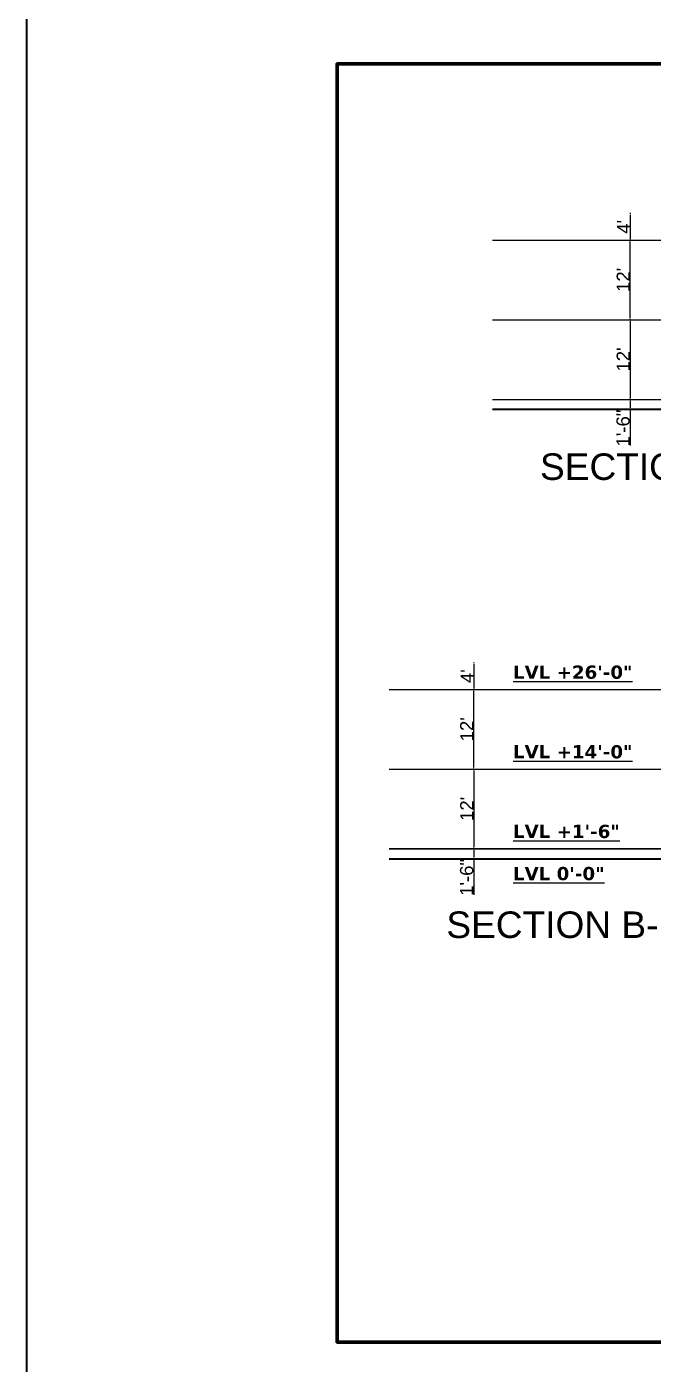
# Model space of a CAD drawing. Header units: feet. Extents: x 15113 to 123217, y -97269 to -8247.
# Drawn here: x 27217 to 28350, y -33811 to -31392 of the extents above; entities that cross this region are included whole.
import ezdxf

# ---------------------------------------------------------------- set-up
doc = ezdxf.new("R2010")
doc.units = ezdxf.units.FT
doc.header["$LTSCALE"] = 50.2
doc.header["$MEASUREMENT"] = 0
doc.header["$PDMODE"] = 3
doc.linetypes.add('1', pattern=[0])
doc.linetypes.add('DASHED', pattern=[0.75, 0.5, -0.25])
for name, color, linetype, lineweight in [('column', 6, 'Continuous', 40), ('drg seal', 250, 'Continuous', 120), ('elevation 2', 7, 'Continuous', 35), ('lvls', 8, 'DASHED', 40), ('Text @ 100', 7, 'Continuous', 25), ('WALL', 1, '1', 30)]:
    doc.layers.add(name, color=color, linetype=linetype, lineweight=lineweight)
doc.styles.add('Annotative', font='romans.shx', dxfattribs={"width": 0.75})
doc.styles.get("Standard").update_dxf_attribs({"font": 'arial.ttf'})
doc.dimstyles.new('ISO-25', dxfattribs={"dimtxt": 24, "dimasz": 2.5, "dimexe": 1.25, "dimexo": 0.625, "dimtad": 1, "dimdec": 1, "dimlunit": 4, "dimtxsty": 'Standard', "dimcen": 2.5, "dimadec": 0, "dimazin": 0, "dimtfac": 1, "dimtdec": 1, "dimtmove": 0, "dimatfit": 3, "dimfxl": 1, "dimarcsym": 0})

# ---------------------------------------------------------------- blocks, each defined once
blk = doc.blocks.new('*D448')
at = {"layer": 'Defpoints', "color": 0, "transparency": 16777216}
for p in [(28308.2, -31777.6), (28345.4, -31777.6, 0), (28345.4, -31921.6)]:
    blk.add_point(p, dxfattribs=at)
at = {"layer": 'WALL', "color": 0, "lineweight": -2, "transparency": 16777216}
for p, q in [((28308.4, -31777.6), (28307, -31777.6)), ((28308.2, -31919.1), (28308.2, -31780.1)), ((28308.4, -31921.6), (28307, -31921.6))]:
    blk.add_line(p, q, dxfattribs=at)
at = {"layer": 'WALL', "color": 0, "transparency": 16777216}
for points in [[(28307.8, -31780.1), (28308.6, -31780.1), (28308.2, -31777.6)], [(28307.8, -31919.1), (28308.6, -31919.1), (28308.2, -31921.6)]]:
    blk.add_solid(points, dxfattribs=at)
at = {"layer": 'WALL', "color": 0, "lineweight": -3, "transparency": 16777216, "insert": (28295.6, -31849.6), "char_height": 24, "attachment_point": 5, "rotation": 90}
blk.add_mtext("12'", dxfattribs=at)
blk = doc.blocks.new('*D449')
at = {"layer": 'Defpoints', "color": 0, "transparency": 16777216}
for p in [(28345.4, -31921.6), (28308.2, -32065.6), (28345.4, -32065.6)]:
    blk.add_point(p, dxfattribs=at)
at = {"layer": 'WALL', "color": 0, "lineweight": -2, "transparency": 16777216}
for p, q in [((28308.4, -31921.6), (28307, -31921.6)), ((28308.2, -31924.1), (28308.2, -32063.1)), ((28308.4, -32065.6), (28307, -32065.6))]:
    blk.add_line(p, q, dxfattribs=at)
at = {"layer": 'WALL', "color": 0, "transparency": 16777216}
for points in [[(28307.8, -31924.1), (28308.6, -31924.1), (28308.2, -31921.6)], [(28307.8, -32063.1), (28308.6, -32063.1), (28308.2, -32065.6)]]:
    blk.add_solid(points, dxfattribs=at)
at = {"layer": 'WALL', "color": 0, "lineweight": -3, "transparency": 16777216, "insert": (28295.6, -31993.6), "char_height": 24, "attachment_point": 5, "rotation": 90}
blk.add_mtext("12'", dxfattribs=at)
blk = doc.blocks.new('*D450')
at = {"layer": 'Defpoints', "color": 0, "transparency": 16777216}
for p in [(28345.4, -32065.6), (28308.2, -32083.7), (28346, -32083.7, -0.1)]:
    blk.add_point(p, dxfattribs=at)
at = {"layer": 'WALL', "color": 0, "lineweight": -2, "transparency": 16777216}
for p, q in [((28308.4, -32065.6), (28307, -32065.6)), ((28308.2, -32068.1), (28308.2, -32081.2)), ((28308.4, -32083.7), (28307, -32083.7)), ((28308.2, -32083.7), (28308.2, -32149))]:
    blk.add_line(p, q, dxfattribs=at)
at = {"layer": 'WALL', "color": 0, "transparency": 16777216}
for points in [[(28307.8, -32068.1), (28308.6, -32068.1), (28308.2, -32065.6)], [(28307.8, -32081.2), (28308.6, -32081.2), (28308.2, -32083.7)]]:
    blk.add_solid(points, dxfattribs=at)
at = {"layer": 'WALL', "color": 0, "lineweight": -3, "transparency": 16777216, "insert": (28295.3, -32117.6), "char_height": 24, "attachment_point": 5, "rotation": 90}
blk.add_mtext('1\'-6"', dxfattribs=at)
blk = doc.blocks.new('*D451')
at = {"layer": 'Defpoints', "color": 0, "transparency": 16777216}
for p in [(28308.9, -31729.6), (28452.7, -31729.6, 0), (28340, -31777.6, 0)]:
    blk.add_point(p, dxfattribs=at)
at = {"layer": 'WALL', "color": 0, "lineweight": -2, "transparency": 16777216}
for p, q in [((28309.1, -31729.6), (28307.7, -31729.6)), ((28308.9, -31775.1), (28308.9, -31732.1)), ((28309.1, -31777.6), (28307.7, -31777.6))]:
    blk.add_line(p, q, dxfattribs=at)
at = {"layer": 'WALL', "color": 0, "transparency": 16777216}
for points in [[(28308.5, -31732.1), (28309.3, -31732.1), (28308.9, -31729.6)], [(28308.5, -31775.1), (28309.3, -31775.1), (28308.9, -31777.6)]]:
    blk.add_solid(points, dxfattribs=at)
at = {"layer": 'WALL', "color": 0, "lineweight": -3, "transparency": 16777216, "insert": (28296.3, -31753.6), "char_height": 24, "attachment_point": 5, "rotation": 90}
blk.add_mtext("4'", dxfattribs=at)
blk = doc.blocks.new('*D453')
at = {"layer": 'Defpoints', "color": 0, "transparency": 16777216}
for p in [(28025.3, -32590.3), (28062.5, -32590.3, 0), (28062.5, -32734.3)]:
    blk.add_point(p, dxfattribs=at)
at = {"layer": 'WALL', "color": 0, "lineweight": -2, "transparency": 16777216}
for p, q in [((28025.5, -32590.3), (28024, -32590.3)), ((28025.3, -32731.8), (28025.3, -32592.8)), ((28025.5, -32734.3), (28024, -32734.3))]:
    blk.add_line(p, q, dxfattribs=at)
at = {"layer": 'WALL', "color": 0, "transparency": 16777216}
for points in [[(28024.9, -32592.8), (28025.7, -32592.8), (28025.3, -32590.3)], [(28024.9, -32731.8), (28025.7, -32731.8), (28025.3, -32734.3)]]:
    blk.add_solid(points, dxfattribs=at)
at = {"layer": 'WALL', "color": 0, "lineweight": -3, "transparency": 16777216, "insert": (28012.6, -32662.3), "char_height": 24, "attachment_point": 5, "rotation": 90}
blk.add_mtext("12'", dxfattribs=at)
blk = doc.blocks.new('*D454')
at = {"layer": 'Defpoints', "color": 0, "transparency": 16777216}
for p in [(28062.5, -32734.3), (28025.3, -32878.3), (28062.5, -32878.3)]:
    blk.add_point(p, dxfattribs=at)
at = {"layer": 'WALL', "color": 0, "lineweight": -2, "transparency": 16777216}
for p, q in [((28025.5, -32734.3), (28024, -32734.3)), ((28025.3, -32736.8), (28025.3, -32875.8)), ((28025.5, -32878.3), (28024, -32878.3))]:
    blk.add_line(p, q, dxfattribs=at)
at = {"layer": 'WALL', "color": 0, "transparency": 16777216}
for points in [[(28024.9, -32736.8), (28025.7, -32736.8), (28025.3, -32734.3)], [(28024.9, -32875.8), (28025.7, -32875.8), (28025.3, -32878.3)]]:
    blk.add_solid(points, dxfattribs=at)
at = {"layer": 'WALL', "color": 0, "lineweight": -3, "transparency": 16777216, "insert": (28012.6, -32806.3), "char_height": 24, "attachment_point": 5, "rotation": 90}
blk.add_mtext("12'", dxfattribs=at)
blk = doc.blocks.new('*D455')
at = {"layer": 'Defpoints', "color": 0, "transparency": 16777216}
for p in [(28025.3, -32896.4), (28062.5, -32878.3), (28063.1, -32896.4, -0.1)]:
    blk.add_point(p, dxfattribs=at)
at = {"layer": 'WALL', "color": 0, "lineweight": -2, "transparency": 16777216}
for p, q in [((28025.5, -32878.3), (28024, -32878.3)), ((28025.5, -32896.4), (28024, -32896.4)), ((28025.3, -32880.8), (28025.3, -32893.9)), ((28025.3, -32896.4), (28025.3, -32961.7))]:
    blk.add_line(p, q, dxfattribs=at)
at = {"layer": 'WALL', "color": 0, "transparency": 16777216}
for points in [[(28024.9, -32880.8), (28025.7, -32880.8), (28025.3, -32878.3)], [(28024.9, -32893.9), (28025.7, -32893.9), (28025.3, -32896.4)]]:
    blk.add_solid(points, dxfattribs=at)
at = {"layer": 'WALL', "color": 0, "lineweight": -3, "transparency": 16777216, "insert": (28012.4, -32930.3), "char_height": 24, "attachment_point": 5, "rotation": 90}
blk.add_mtext('1\'-6"', dxfattribs=at)
blk = doc.blocks.new('*D456')
at = {"layer": 'Defpoints', "color": 0, "transparency": 16777216}
for p in [(28026, -32542.3), (28169.8, -32542.3, 0), (28057.1, -32590.3, 0)]:
    blk.add_point(p, dxfattribs=at)
at = {"layer": 'WALL', "color": 0, "lineweight": -2, "transparency": 16777216}
for p, q in [((28026.1, -32542.3), (28024.7, -32542.3)), ((28026, -32587.8), (28026, -32544.8)), ((28026.1, -32590.3), (28024.7, -32590.3))]:
    blk.add_line(p, q, dxfattribs=at)
at = {"layer": 'WALL', "color": 0, "transparency": 16777216}
for points in [[(28025.5, -32544.8), (28026.4, -32544.8), (28026, -32542.3)], [(28025.5, -32587.8), (28026.4, -32587.8), (28026, -32590.3)]]:
    blk.add_solid(points, dxfattribs=at)
at = {"layer": 'WALL', "color": 0, "lineweight": -3, "transparency": 16777216, "insert": (28013.3, -32566.3), "char_height": 24, "attachment_point": 5, "rotation": 90}
blk.add_mtext("4'", dxfattribs=at)

msp = doc.modelspace()

# ---------------------------------------------------------------- linework, layer by layer
at = {"layer": 'column'}
msp.add_lwpolyline([(27216.67754, -25772.97225), (31524.68479, -25772.97225), (31524.68479, -34769.11425), (27216.67754, -34769.11425)], close=True, dxfattribs=at)
at = {"layer": 'drg seal', "lineweight": 70}
msp.add_lwpolyline([(30834.55937, -33770.83845), (30834.55937, -31459.06646), (27777.84032, -31459.06646), (27777.84032, -33770.83845), (30834.14319, -33770.83845)], dxfattribs=at)
at = {"layer": 'elevation 2', "ltscale": 4}
for p, q in [((28059.25442, -32083.6743), (29803.65267, -32083.6743)), ((27872.41391, -32896.39876), (30308.80096, -32896.39876))]:
    msp.add_line(p, q, dxfattribs=at)
at = {"layer": 'lvls', "lineweight": 25, "ltscale": 50}
for p, q in [((28059.25442, -31777.59489, 0.06262), (29803.65267, -31777.59489, 0.06262)), ((28059.25442, -31921.59489, 0.02976), (29803.65267, -31921.59489, 0.03034)), ((28059.25442, -32065.6743), (29803.65267, -32065.6743)), ((27872.41391, -32590.31934, 0.06262), (30308.80096, -32590.31934, 0.06262)), ((27872.41391, -32734.31934, 0.03057), (30029.19901, -32734.31934, 0.03129)), ((27872.41391, -32878.39876), (30308.80096, -32878.39876)), ((30308.80096, -32878.39876), (27872.41391, -32878.39876))]:
    msp.add_line(p, q, dxfattribs=at)

# ---------------------------------------------------------------- texts
at = {"layer": 'Text @ 100', "char_height": 24, "width": 4206.970498, "attachment_point": 1, "style": 'Annotative'}
for s, insert in [('\\A1;{\\fVerdana|b1|i0|c0|p34;\\W1;\\LLVL +26\'-0"}', (28096.17708, -32547.09314, 0.11672)), ('\\A1;{\\fVerdana|b1|i0|c0|p34;\\W1;\\LLVL +14\'-0"}', (28096.17708, -32691.09314, 0.11672)), ('\\A1;{\\fVerdana|b1|i0|c0|p34;\\W1;\\LLVL +1\'-6"}', (28096.17708, -32835.09314, 0.11672)), ('\\A1;{\\fVerdana|b1|i0|c0|p34;\\W1;\\LLVL 0\'-0"}', (28096.17708, -32911.31939, 0.11672))]:
    msp.add_mtext(s, dxfattribs=dict(at, insert=insert))
at = {"layer": 'WALL', "color": 0, "ltscale": 4, "char_height": 48, "attachment_point": 1}
for s, insert in [("SECTION A-A'", (28144.97751, -32163.40781, 0.06299)), ("SECTION B-B'", (27975.57173, -32991.88507, 0.06299))]:
    msp.add_mtext_dynamic_manual_height_columns(s, width=1732.9701349, gutter_width=75, heights=[0], dxfattribs=dict(at, insert=insert))

# ---------------------------------------------------------------- dimensions: what is measured, and where the dimension line sits
at = {"layer": 'WALL', "color": 0, "lineweight": -3}
for base, p1, p2, picture, middle in [((28308.91107, -31729.59489, 0.03149), (28340.02736, -31777.59489, 0.06262), (28452.73782, -31729.59489, 0.06262), '*D451', (28296.28607, -31753.59489, 0.03149)), ((28308.22835, -31777.59489, 0.06299), (28345.40469, -31921.59489, 0.06299), (28345.40469, -31777.59489, 0.09448), '*D448', (28295.55423, -31849.59489, 0.06299)), ((28308.22835, -32065.59489, 0.06299), (28345.40469, -31921.59489, 0.06299), (28345.40469, -32065.59489, 0.06299), '*D449', (28295.55423, -31993.59489, 0.06299)), ((28308.22835, -32083.6743, 0.06299), (28345.40469, -32065.59489, 0.06299), (28346.0027, -32083.6743), '*D450', (28295.3496, -32117.56874, 0.06299)), ((28025.95899, -32542.31934, 0.03149), (28057.07529, -32590.31934, 0.06262), (28169.78574, -32542.31934, 0.06262), '*D456', (28013.33399, -32566.31934, 0.03149)), ((28025.27627, -32590.31934, 0.06299), (28062.45262, -32734.31934, 0.06299), (28062.45262, -32590.31934, 0.09448), '*D453', (28012.60216, -32662.31934, 0.06299)), ((28025.27627, -32878.31934, 0.06299), (28062.45262, -32734.31934, 0.06299), (28062.45262, -32878.31934, 0.06299), '*D454', (28012.60216, -32806.31934, 0.06299)), ((28025.27627, -32896.39876, 0.06299), (28062.45262, -32878.31934, 0.06299), (28063.05062, -32896.39876), '*D455', (28012.39752, -32930.2932, 0.06299))]:
    dim = msp.add_linear_dim(base=base, p1=p1, p2=p2, angle=90, dimstyle='ISO-25', override={"dimfxl": 0.18, "dimfxlon": 1}, dxfattribs=at)
    dim.commit()
    dim.dimension.update_dxf_attribs({"geometry": picture, "text_midpoint": middle})

doc.saveas('drawing.dxf')
